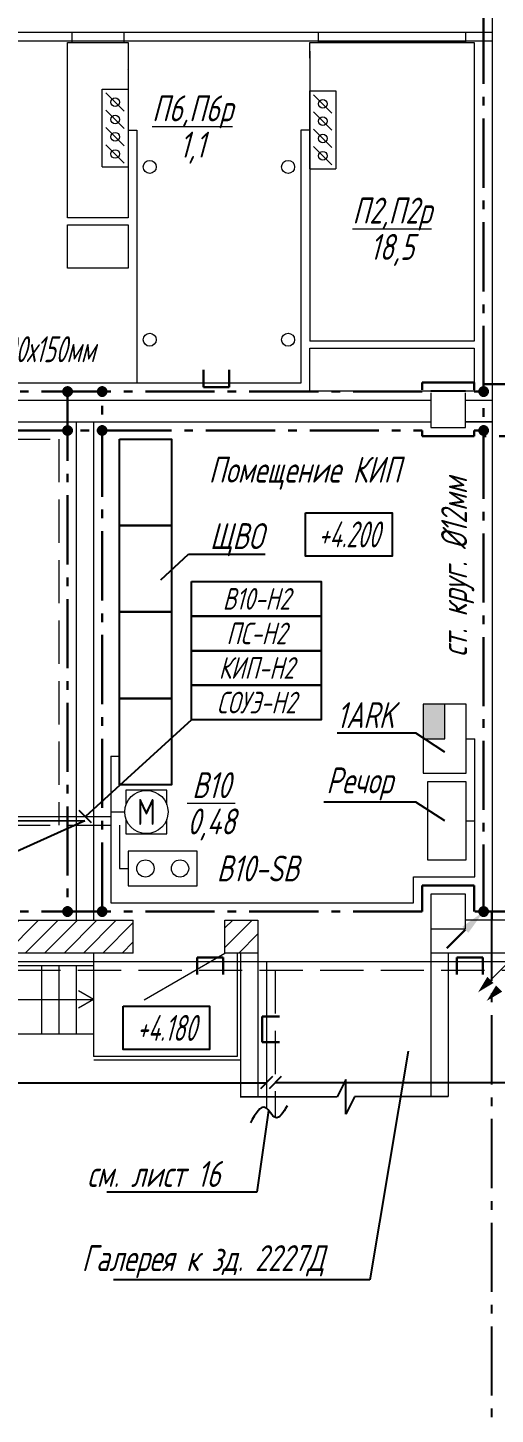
# Model space of a CAD drawing. Header units: millimetres. Extents: x -14296 to 10264, y -13087 to -5602.
# Drawn here: x -2532.1 to -2478, y -12866.1 to -12705.7 of the extents above; entities that cross this region are included whole.
import ezdxf
from ezdxf import colors
from ezdxf.entities.mleader import LeaderData, LeaderLine
from ezdxf.math import Vec2, Vec3

# ---------------------------------------------------------------- set-up
doc = ezdxf.new("R2010")
doc.units = ezdxf.units.MM
doc.linetypes.add('gost5', pattern=[7, 5, -2, 0])
doc.linetypes.add('gost6', pattern=[12, 8, -1.5, 1, -1.5])
for name, color, linetype, lineweight in [('Датчики (Вновь)', 2, 'Continuous', 15), ('Заземление (Сущ)', 6, 'gost6', 25), ('КаБель контрольный (Вновь)', 142, 'gost5', 15), ('КаБель силовой (Вновь)', 1, 'Continuous', 15), ('Линия выноска', 137, 'Continuous', 25), ('Осевая', 4, 'gost6', 25), ('Рамка тонкая', 5, 'Continuous', 25), ('Строительный', 251, 'Continuous', 13), ('Текст', 7, 'Continuous', 20), ('Технологическое', 156, 'Continuous', 18), ('Щиты пульты (Вновь)', 5, 'Continuous', 15), ('Эл. аппараты (Вновь)', 93, 'Continuous', 15), ('ЭлектрооБорудование (Вновь)', 160, 'Continuous', 15)]:
    doc.layers.add(name, color=color, linetype=linetype, lineweight=lineweight)
doc.styles.add('Simplex', font='simplex.shx', dxfattribs={"width": 0.7, "oblique": 15})
doc.linetypes.add('ограждение1', pattern='A,0.25,-0.1,[133,ltypeshp.shx,S=0.1,R=0,X=-0.1,Y=0],-0.1,1', length=1.45)

# ---------------------------------------------------------------- blocks, each defined once
blk = doc.blocks.new('_None')
blk = doc.blocks.new('A$C218E5FD8')
at = {"layer": 'Заземление (Сущ)', "lineweight": 30}
blk.add_hatch(color=256, dxfattribs=at).paths.add_polyline_path([(4.74, 4.24, 1), (3.74, 4.24, 1)])
blk.add_line((2.12, 2.12), (0, 0), dxfattribs=at)
blk.add_circle((4.24, 4.24), 0.5, dxfattribs=at)
blk.add_solid([(2.47, 1.77), (1.77, 2.47), (4.24, 4.24)], dxfattribs=at)
blk = doc.blocks.new('A$C2C4D244A')
at = {"layer": 'Эл. аппараты (Вновь)'}
for p, q in [((4, 8), (0, 8)), ((0, 8), (0, 0)), ((4, 0), (4, 8)), ((0, 0), (4, 0))]:
    blk.add_line(p, q, dxfattribs=at)
for centre in [(2, 6), (2, 2)]:
    blk.add_circle(centre, 1, dxfattribs=at)
blk = doc.blocks.new('_DotBlank')
at = {"color": 0, "linetype": 'ByBlock', "lineweight": -2}
blk.add_line((-0.5, 0), (-1, 0), dxfattribs=at)
blk.add_circle((0, 0), 0.5, dxfattribs=at)

msp = doc.modelspace()

# ---------------------------------------------------------------- hatches: boundary and pattern name
at = {"layer": 'Датчики (Вновь)'}
msp.add_hatch(color=256, dxfattribs=at).paths.add_polyline_path([(-2486.35744, -12787.97393), (-2483.85744, -12787.97393), (-2483.85744, -12783.97393), (-2486.35744, -12783.97393)])
at = {"layer": 'Заземление (Сущ)', "lineweight": 30}
for points in [[(-2526.95744, -12747.81321, 1), (-2527.95744, -12747.81321, 1)], [(-2522.95744, -12747.81321, 1), (-2523.95744, -12747.81321, 1)], [(-2478.85744, -12747.81321, 1), (-2479.85744, -12747.81321, 1)], [(-2526.95744, -12752.31321, 1), (-2527.95744, -12752.31321, 1)], [(-2522.95744, -12752.31321, 1), (-2523.95744, -12752.31321, 1)], [(-2478.85744, -12752.31321, 1), (-2479.85744, -12752.31321, 1)], [(-2526.95744, -12807.97393, 1), (-2527.95744, -12807.97393, 1)], [(-2522.95744, -12807.97393, 1), (-2523.95744, -12807.97393, 1)], [(-2478.85744, -12807.97393, 1), (-2479.85744, -12807.97393, 1)]]:
    msp.add_hatch(color=256, dxfattribs=at).paths.add_polyline_path(points)
at = {"layer": 'Строительный'}
h = msp.add_hatch(dxfattribs=at)
h.set_pattern_fill('ANSI31', color=256, scale=0.5)
h.set_pattern_definition([(45, (-5585.6675, -13627.7531), (-1.122532, 1.122532), [])])
h.paths.add_polyline_path([(-2519.85744, -12812.77393), (-2519.85744, -12808.97393), (-2536.45744, -12808.97393), (-2536.45744, -12809.97393), (-2538.45744, -12809.97393), (-2538.45744, -12812.77393)])
h.paths.add_polyline_path([(-2505.45744, -12812.77393), (-2505.45744, -12808.97393), (-2509.25744, -12808.97393), (-2509.25744, -12812.77393)])

# ---------------------------------------------------------------- linework, layer by layer
at = {"color": 7}
msp.add_line((-2481.45744, -12747.77393), (-2485.45744, -12747.77393), dxfattribs=at)
msp.add_line((-2481.45744, -12747.77393), (-2485.45744, -12747.77393), dxfattribs=at)
msp.add_spline([(-2502.08538, -12830.46982), (-2503.42588, -12831.81032), (-2504.56568, -12830.67051), (-2506.31577, -12832.4206)], degree=3)
at = {"layer": 'Датчики (Вновь)'}
for p, q in [((-2481.35744, -12783.97393), (-2486.35744, -12783.97393)), ((-2486.35744, -12783.97393), (-2486.35744, -12791.97393)), ((-2483.85744, -12787.97393), (-2483.85744, -12783.97393)), ((-2481.35744, -12791.97393), (-2481.35744, -12783.97393)), ((-2486.35744, -12787.97393), (-2483.85744, -12787.97393)), ((-2486.35744, -12791.97393), (-2481.35744, -12791.97393))]:
    msp.add_line(p, q, dxfattribs=at)
at = {"layer": 'Заземление (Сущ)', "lineweight": 30}
for p, q in [((-2479.35744, -12692.22393), (-2479.35744, -12807.97393)), ((-2480.45744, -12746.77393), (-2486.45744, -12746.77393)), ((-2486.45744, -12746.77393), (-2486.45744, -12747.61321)), ((-2480.45744, -12747.61321), (-2480.45744, -12746.77393)), ((-2479.35744, -12746.97393), (-2469.55744, -12746.97393)), ((-2486.45744, -12747.81321), (-2535.45744, -12747.81321)), ((-2527.45744, -12747.81321), (-2527.45744, -12807.97393)), ((-2523.45744, -12807.97393), (-2523.45744, -12747.81321)), ((-2480.45744, -12747.81321), (-2479.35744, -12747.81321)), ((-2535.45744, -12752.31321), (-2486.45744, -12752.31321)), ((-2486.45744, -12752.99014), (-2486.45744, -12752.31321)), ((-2480.45744, -12752.99014), (-2486.45744, -12752.99014)), ((-2480.45744, -12752.99014), (-2480.45744, -12752.31321)), ((-2480.45744, -12752.31321), (-2479.35744, -12752.31321)), ((-2469.55744, -12752.97393), (-2479.35744, -12752.97393)), ((-2480.45744, -12804.97393), (-2486.45744, -12804.97393)), ((-2486.45744, -12804.97393), (-2486.45744, -12807.97393)), ((-2480.45744, -12807.97393), (-2480.45744, -12804.97393)), ((-2486.45744, -12807.97393), (-2535.45744, -12807.97393)), ((-2472.35744, -12807.97393), (-2480.45744, -12807.97393))]:
    msp.add_line(p, q, dxfattribs=at)
for centre in [(-2527.45744, -12747.81321), (-2523.45744, -12747.81321), (-2479.35744, -12747.81321), (-2527.45744, -12752.31321), (-2523.45744, -12752.31321), (-2479.35744, -12752.31321), (-2527.45744, -12807.97393), (-2523.45744, -12807.97393), (-2479.35744, -12807.97393)]:
    msp.add_circle(centre, 0.5, dxfattribs=at)
at = {"layer": 'КаБель контрольный (Вновь)'}
for p, q in [((-2534.45744, -12753.31321), (-2528.45744, -12753.31321)), ((-2528.45744, -12753.31321), (-2528.45744, -12797.99014)), ((-2534.45744, -12797.99014), (-2521.45744, -12797.99014)), ((-2521.45744, -12797.99014), (-2521.45744, -12802.99014)), ((-2521.45744, -12802.99014), (-2520.45744, -12802.99014)), ((-2603.25744, -12814.77393), (-1985.65744, -12814.77393)), ((-2503.45744, -12814.77393), (-2503.45744, -12831.79761))]:
    msp.add_line(p, q, dxfattribs=at)
at = {"layer": 'КаБель контрольный (Вновь)', "linetype": 'ByBlock'}
msp.add_solid([(-2477.2252, -12817.24881), (-2477.93231, -12816.5417), (-2478.99297, -12818.30947)], dxfattribs=at)
at = {"layer": 'КаБель силовой (Вновь)'}
for p, q in [((-2523.45744, -12712.82393), (-2520.45744, -12712.82393)), ((-2523.45744, -12721.82393), (-2523.45744, -12712.82393)), ((-2520.89678, -12715.38459), (-2523.0181, -12713.26327)), ((-2520.45744, -12712.82393), (-2520.45744, -12721.82393)), ((-2499.45744, -12713.02393), (-2496.45744, -12713.02393)), ((-2499.45744, -12722.02393), (-2499.45744, -12713.02393)), ((-2496.89678, -12715.58459), (-2499.0181, -12713.46327)), ((-2496.45744, -12713.02393), (-2496.45744, -12722.02393)), ((-2520.89678, -12717.38459), (-2523.0181, -12715.26327)), ((-2496.89678, -12717.58459), (-2499.0181, -12715.46327)), ((-2520.89678, -12719.38459), (-2523.0181, -12717.26327)), ((-2520.45744, -12717.57393), (-2519.45744, -12717.57393)), ((-2519.45744, -12717.57393), (-2519.45744, -12746.81321)), ((-2500.45744, -12746.81321), (-2500.45744, -12717.52393)), ((-2500.45744, -12717.52393), (-2499.45744, -12717.52393)), ((-2496.89678, -12719.58459), (-2499.0181, -12717.46327)), ((-2520.89678, -12721.38459), (-2523.0181, -12719.26327)), ((-2496.89678, -12721.58459), (-2499.0181, -12719.46327)), ((-2523.45744, -12721.82393), (-2520.45902, -12721.82393)), ((-2499.45744, -12722.02393), (-2496.45902, -12722.02393)), ((-2534.45744, -12746.81321), (-2500.45744, -12746.81321)), ((-2481.35744, -12787.97393), (-2480.35744, -12787.97393)), ((-2480.35744, -12803.97393), (-2480.35744, -12787.97393)), ((-2522.45744, -12789.99014), (-2521.45744, -12789.99014)), ((-2522.45744, -12789.99014), (-2522.45744, -12806.97393)), ((-2534.45744, -12796.99014), (-2522.45744, -12796.99014)), ((-2522.45744, -12796.4497), (-2520.84255, -12796.4497)), ((-2481.35744, -12797.47393), (-2480.35744, -12797.47393)), ((-2487.45744, -12806.97393), (-2487.45744, -12803.97393)), ((-2487.45744, -12803.97393), (-2480.35744, -12803.97393)), ((-2522.45744, -12806.97393), (-2487.45744, -12806.97393)), ((-1986.65744, -12813.77393), (-2602.25744, -12813.77393)), ((-2504.45744, -12813.77393), (-2504.45744, -12830.74576)), ((-2478.57876, -12815.89525), (-2476.45744, -12813.77393))]:
    msp.add_line(p, q, dxfattribs=at)
for centre, radius in [((-2521.95744, -12714.32393), 0.5), ((-2497.95744, -12714.52393), 0.5), ((-2521.95744, -12716.32393), 0.5), ((-2497.95744, -12716.52393), 0.5), ((-2521.95744, -12718.32393), 0.5), ((-2497.95744, -12718.52393), 0.5), ((-2521.95744, -12720.32393), 0.5), ((-2497.95744, -12720.52393), 0.5), ((-2517.95744, -12721.81321), 0.75), ((-2501.95744, -12721.81321), 0.75), ((-2517.95744, -12741.81321), 0.75), ((-2501.95744, -12741.81321), 0.75)]:
    msp.add_circle(centre, radius, dxfattribs=at)
msp.add_solid([(-2478.2252, -12816.24881), (-2478.93231, -12815.5417), (-2479.99297, -12817.30947)], dxfattribs=at)
at = {"layer": 'Линия выноска'}
for p, q in [((-2513.1248, -12785.79457), (-2525.40232, -12796.99014)), ((-2524.69522, -12797.69725), (-2526.10943, -12796.28304)), ((-2503.75033, -12827.06683), (-2505.16454, -12828.48104)), ((-2502.75033, -12827.06683), (-2504.16454, -12828.48104)), ((-2533.45744, -12827.77393), (-2504.45744, -12827.77393)), ((-2469.45744, -12827.77393), (-2503.45744, -12827.77393))]:
    msp.add_line(p, q, dxfattribs=at)
at = {"layer": 'Осевая'}
msp.add_line((-2478.45744, -12807.97393), (-2478.45744, -12886.97393), dxfattribs=at)
at = {"layer": 'Рамка тонкая', "lineweight": 30}
for p, q in [((-2511.75744, -12745.31321), (-2511.75744, -12747.31321)), ((-2508.75744, -12747.31321), (-2508.75744, -12745.31321)), ((-2511.75744, -12747.31321), (-2508.75744, -12747.31321)), ((-2509.45744, -12813.27393), (-2512.45744, -12813.27393)), ((-2512.45744, -12813.27393), (-2512.45744, -12815.27393)), ((-2509.45744, -12815.27393), (-2509.45744, -12813.27393)), ((-2479.45744, -12813.27393), (-2482.45744, -12813.27393)), ((-2482.45744, -12813.27393), (-2482.45744, -12815.27393)), ((-2479.45744, -12815.27393), (-2479.45744, -12813.27393)), ((-2502.95744, -12820.10477), (-2504.95744, -12820.10477)), ((-2504.95744, -12820.10477), (-2504.95744, -12823.10477)), ((-2504.95744, -12823.10477), (-2502.95744, -12823.10477))]:
    msp.add_line(p, q, dxfattribs=at)
at = {"layer": 'Рамка тонкая'}
for p, q in [((-2495.29263, -12827.40193), (-2496.28141, -12829.4075)), ((-2495.27022, -12831.40187), (-2495.29263, -12827.40193)), ((-2496.28141, -12829.4075), (-2507.45744, -12829.44592)), ((-2494.28144, -12829.3963), (-2495.27022, -12831.40187)), ((-2483.45744, -12829.36565), (-2494.28144, -12829.3963))]:
    msp.add_line(p, q, dxfattribs=at)
for points in [[(-2499.9411, -12761.83874), (-2489.9411, -12761.83874), (-2489.9411, -12766.83874), (-2499.9411, -12766.83874)], [(-2513.1248, -12769.79457), (-2498.1248, -12769.79457), (-2498.1248, -12773.79457), (-2513.1248, -12773.79457)], [(-2513.1248, -12773.79457), (-2498.1248, -12773.79457), (-2498.1248, -12777.79457), (-2513.1248, -12777.79457)], [(-2513.1248, -12777.79457), (-2498.1248, -12777.79457), (-2498.1248, -12781.79457), (-2513.1248, -12781.79457)], [(-2513.1248, -12781.79457), (-2498.1248, -12781.79457), (-2498.1248, -12785.79457), (-2513.1248, -12785.79457)], [(-2521.03436, -12818.93788), (-2511.03436, -12818.93788), (-2511.03436, -12823.93788), (-2521.03436, -12823.93788)]]:
    msp.add_lwpolyline(points, close=True, dxfattribs=at)
at = {"layer": 'Строительный'}
for p, q in [((-2478.35744, -12627.17393), (-2478.35744, -12808.97393)), ((-2536.45744, -12748.81321), (-2485.45744, -12748.81321)), ((-2536.45744, -12748.81321), (-2485.45744, -12748.81321)), ((-2481.45744, -12747.77393), (-2485.45744, -12747.77393)), ((-2481.45744, -12747.77393), (-2485.45744, -12747.77393)), ((-2485.45744, -12747.97393), (-2485.45744, -12751.97393)), ((-2485.45744, -12747.97393), (-2485.45744, -12751.97393)), ((-2481.45744, -12751.97393), (-2481.45744, -12747.97393)), ((-2481.45744, -12751.97393), (-2481.45744, -12747.97393)), ((-2481.45744, -12748.81321), (-2478.35744, -12748.81321)), ((-2481.45744, -12748.81321), (-2478.35744, -12748.81321)), ((-2536.45744, -12751.31321), (-2485.45744, -12751.31321)), ((-2526.45744, -12751.31321), (-2526.45744, -12808.97393)), ((-2524.45744, -12751.31321), (-2524.45744, -12808.97393)), ((-2485.45744, -12751.97393), (-2481.45744, -12751.97393)), ((-2485.45744, -12751.97393), (-2481.45744, -12751.97393)), ((-2481.45744, -12751.31321), (-2478.35744, -12751.31321)), ((-2478.35744, -12751.31321), (-2481.45744, -12751.31321)), ((-2518.60494, -12818.17072), (-2509.25744, -12812.77393))]:
    msp.add_line(p, q, dxfattribs=at)
at = {"layer": 'Строительный', "ltscale": 100}
for p, q in [((-2552.57836, -12706.22393), (-2478.45744, -12706.22393)), ((-2553.57836, -12707.22393), (-2478.45744, -12707.22393)), ((-2481.45744, -12805.97393), (-2485.45744, -12805.97393)), ((-2485.45744, -12805.97393), (-2485.45744, -12809.97393)), ((-2481.45744, -12809.97393), (-2481.45744, -12805.97393)), ((-2536.45744, -12808.97393), (-2519.85744, -12808.97393)), ((-2519.85744, -12812.77393), (-2519.85744, -12808.97393)), ((-2509.25744, -12808.97393), (-2505.45744, -12808.97393)), ((-2509.25744, -12812.77393), (-2509.25744, -12808.97393)), ((-2505.45744, -12808.97393), (-2505.45744, -12829.43905)), ((-2471.35744, -12808.97393), (-2481.45744, -12808.97393)), ((-2485.45744, -12809.97393), (-2481.45744, -12809.97393)), ((-2485.45744, -12809.97393), (-2485.45744, -12829.37132)), ((-2519.85744, -12812.77393), (-2601.25744, -12812.77393)), ((-2505.45744, -12812.77393), (-2509.25744, -12812.77393)), ((-2507.85744, -12812.77393), (-2507.85744, -12824.75063)), ((-2507.45744, -12812.77393), (-2507.45744, -12825.15063)), ((-2507.45744, -12812.77393), (-2507.45744, -12829.44592)), ((-2464.8112, -12812.77393), (-2485.45744, -12812.77393)), ((-2483.46056, -12812.77393), (-2483.47421, -12829.3657))]:
    msp.add_line(p, q, dxfattribs=at)
at = {"layer": 'Строительный', "ltscale": 0.3}
for p, q in [((-2524.45744, -12812.77393), (-2524.45744, -12824.75063)), ((-2566.45744, -12814.20835), (-2524.45744, -12814.20835)), ((-2530.45744, -12814.20835), (-2530.45744, -12822.10828)), ((-2528.45744, -12814.20835), (-2528.45744, -12822.10828)), ((-2526.45744, -12814.20835), (-2526.45744, -12822.10828)), ((-2524.45744, -12818.15831), (-2526.18949, -12817.15831)), ((-2565.85744, -12818.15831), (-2524.45744, -12818.15831)), ((-2524.45744, -12818.15831), (-2526.18949, -12819.15831)), ((-2566.45744, -12822.10828), (-2524.45744, -12822.10828)), ((-2507.85744, -12824.75063), (-2524.45744, -12824.75063))]:
    msp.add_line(p, q, dxfattribs=at)
at = {"layer": 'Строительный', "linetype": 'ограждение1', "ltscale": 3}
msp.add_line((-2507.45744, -12825.15063), (-2524.43814, -12825.15063), dxfattribs=at)
at = {"layer": 'Технологическое', "color": 128, "ltscale": 10}
for p, q in [((-2526.95744, -12706.22393), (-2526.95744, -12707.42393)), ((-2526.95744, -12706.22393), (-2520.95744, -12706.22393)), ((-2520.95744, -12706.22393), (-2520.95744, -12707.42393)), ((-2498.45744, -12706.22393), (-2481.45744, -12706.22393)), ((-2498.45744, -12707.42393), (-2498.45744, -12706.22393)), ((-2481.45744, -12706.22393), (-2481.45744, -12707.42393)), ((-2527.45744, -12707.42393), (-2520.45744, -12707.42393)), ((-2527.45744, -12727.72393), (-2527.45744, -12707.42393)), ((-2520.45744, -12707.42393), (-2520.45744, -12727.72393)), ((-2499.45744, -12707.42393), (-2480.45744, -12707.42393)), ((-2499.45744, -12709.21769), (-2499.45744, -12707.42393)), ((-2499.45744, -12708.42393), (-2499.45744, -12741.97393)), ((-2481.45744, -12707.42393), (-2498.45744, -12707.42393)), ((-2480.45744, -12707.42393), (-2480.45744, -12709.21769)), ((-2480.45744, -12708.42393), (-2480.45744, -12741.97393)), ((-2527.45744, -12710.62393), (-2527.45744, -12708.82393)), ((-2520.45744, -12708.82393), (-2520.45744, -12710.62393)), ((-2527.45744, -12714.22393), (-2527.45744, -12712.82393)), ((-2480.45744, -12713.02393), (-2480.45744, -12716.17393)), ((-2480.45744, -12716.17393), (-2480.45744, -12717.96769)), ((-2520.45744, -12727.72393), (-2527.45744, -12727.72393)), ((-2527.45744, -12733.52393), (-2527.45744, -12728.52393)), ((-2527.45744, -12728.52393), (-2520.45744, -12728.52393)), ((-2520.45744, -12728.52393), (-2520.45744, -12733.52393)), ((-2520.45744, -12733.52393), (-2527.45744, -12733.52393)), ((-2480.45744, -12741.97393), (-2499.45744, -12741.97393)), ((-2499.45744, -12742.77393), (-2480.45744, -12742.77393)), ((-2499.45744, -12747.77393), (-2499.45744, -12742.77393)), ((-2480.45744, -12742.77393), (-2480.45744, -12747.77393)), ((-2480.45744, -12747.77393), (-2499.45744, -12747.77393))]:
    msp.add_line(p, q, dxfattribs=at)
at = {"layer": 'Технологическое', "color": 128, "ltscale": 0.2}
msp.add_line((-2520.48716, -12710.62393), (-2520.45744, -12710.59421), dxfattribs=at)
at = {"layer": 'Технологическое', "color": 128}
for p, q in [((-2515.97981, -12793.92195), (-2520.70529, -12793.92195)), ((-2520.70529, -12793.92195), (-2520.70529, -12795.63272)), ((-2515.97981, -12795.63272), (-2515.97981, -12793.92195)), ((-2520.70529, -12797.26668), (-2520.70529, -12798.97745)), ((-2515.97981, -12798.97745), (-2515.97981, -12797.26668)), ((-2520.70529, -12798.97745), (-2515.97981, -12798.97745))]:
    msp.add_line(p, q, dxfattribs=at)
at = {"layer": 'Щиты пульты (Вновь)'}
for p, q in [((-2481.35744, -12792.97393), (-2485.85744, -12792.97393)), ((-2485.85744, -12792.97393), (-2485.85744, -12801.97393)), ((-2481.35744, -12801.97393), (-2481.35744, -12792.97393)), ((-2485.85744, -12801.97393), (-2481.35744, -12801.97393))]:
    msp.add_line(p, q, dxfattribs=at)
at = {"layer": 'Щиты пульты (Вновь)', "color": 4, "lineweight": -2}
for points in [[(-2521.45744, -12753.31321), (-2515.45744, -12753.31321), (-2515.45744, -12763.31321), (-2521.45744, -12763.31321)], [(-2521.45744, -12763.31321), (-2515.45744, -12763.31321), (-2515.45744, -12773.31321), (-2521.45744, -12773.31321)], [(-2521.45744, -12773.31321), (-2515.45744, -12773.31321), (-2515.45744, -12783.31321), (-2521.45744, -12783.31321)], [(-2521.45744, -12783.31321), (-2515.45744, -12783.31321), (-2515.45744, -12793.31321), (-2521.45744, -12793.31321)]]:
    msp.add_lwpolyline(points, close=True, dxfattribs=at)
at = {"layer": 'ЭлектрооБорудование (Вновь)'}
msp.add_circle((-2518.34255, -12796.4497), 2.5, dxfattribs=at)

# ---------------------------------------------------------------- block references
at = {"layer": 'Строительный'}
msp.add_blockref('A$C218E5FD8', (-2483.60004, -12812.21657), dxfattribs=at)
at = {"layer": 'Эл. аппараты (Вновь)', "rotation": 90}
msp.add_blockref('A$C2C4D244A', (-2512.45743, -12804.99012), dxfattribs=at)

# ---------------------------------------------------------------- texts
at = {"layer": 'Текст', "attachment_point": 5, "style": 'Simplex'}
for s, insert, char_height, width in [('\\A1;\\SП6,П6р/1,1;', (-2513.03747, -12717.14517), 3, 4.9055162), ('\\A1;\\SП2,П2р/18,5;', (-2489.95744, -12728.97393), 3, 4.9055162), ('\\A1;{\\W0.6;в лотке 100х150мм}', (-2535.07705, -12742.91338), 3, 58.7087971), ('Помещение КИП', (-2500.05785, -12757.25814), 3, 29.3861195), ('{\\W0.6;+4.200}', (-2494.9411, -12764.33874), 3, 10), ('В10-Н2', (-2505.6248, -12771.79457), 2.5, 15), ('ПС-Н2', (-2505.6248, -12775.79457), 2.5, 15), ('{\\W0.7;КИП-Н2}', (-2505.6248, -12779.79457), 2.5, 15), ('СОУЭ-Н2', (-2505.6248, -12783.79457), 2.5, 15), ('\\A1;\\SВ10/0,48;', (-2510.84255, -12795.4497), 3, 4.9055162), ('{\\W0.6;+4.180}', (-2516.03436, -12821.43788), 3, 10)]:
    msp.add_mtext(s, dxfattribs=dict(at, insert=insert, char_height=char_height, width=width))
at = {"layer": 'Текст', "insert": (-2482.35744, -12768.13502), "char_height": 3, "width": 43.7026451, "attachment_point": 5, "rotation": 90, "style": 'Simplex'}
msp.add_mtext('{\\W0.7;ст. круг. %%C12мм}', dxfattribs=at)
at = {"layer": 'Текст', "lineweight": 20, "insert": (-2505.45744, -12802.99014), "char_height": 3, "width": 34.4372976, "attachment_point": 5, "style": 'Simplex'}
msp.add_mtext('В10-SB', dxfattribs=at)
at = {"layer": 'ЭлектрооБорудование (Вновь)', "insert": (-2518.34255, -12796.4497), "char_height": 3, "width": 6.7817159, "attachment_point": 5, "style": 'Simplex'}
msp.add_mtext('{\\Q0;М}', dxfattribs=at)

# ---------------------------------------------------------------- leaders
at = {"layer": 'Линия выноска'}
ml = msp.add_multileader_mtext('Standard', dxfattribs=at)
ml.set_content('ЩВО', color=2, style='Simplex')
ml.set_leader_properties()
ml.set_arrow_properties(name='NONE')
ml.build(insert=Vec2(0, 0))
ml.multileader.update_dxf_attribs({"text_left_attachment_type": 6, "text_right_attachment_type": 6, "dogleg_length": 0})
ctx = ml.context
ctx.base_point, ctx.char_height, ctx.plane_origin = Vec3(-2513.48469, -12766.61121), 3, Vec3(-2443.49672, -12799.94449)
ctx.left_attachment, ctx.right_attachment, ctx.text_align_type = 6, 6, 1
notes = []
notes.append((ctx, [(1, (1, 1, 0), (-2513.48469, -12766.61121), (1, 0), 0, [(1, [(-2516.69334, -12769.61121)], 0, [])])]))
ctx.mtext.insert, ctx.mtext.alignment, ctx.mtext.flow_direction = Vec3(-2507.92846, -12763.03978), 2, 5
ml = msp.add_multileader_mtext('Standard', dxfattribs=at)
ml.set_content('1ARK', color=2, style='Simplex')
ml.set_leader_properties()
ml.set_arrow_properties(name='NONE')
ml.build(insert=Vec2(0, 0))
ml.multileader.update_dxf_attribs({"text_left_attachment_type": 6, "text_right_attachment_type": 6, "dogleg_length": 0})
ctx = ml.context
ctx.base_point, ctx.char_height, ctx.plane_origin = Vec3(-2498.81123, -12787.3498), 3, Vec3(-2440.46868, -12820.68307)
ctx.left_attachment, ctx.right_attachment, ctx.text_align_type = 6, 6, 1
notes.append((ctx, [(0, (1, 1, 0), (-2487.20738, -12787.3498), (-1, 0), 0, [(1, [(-2483.85744, -12789.5194)], 0, [])])]))
ctx.mtext.insert, ctx.mtext.alignment, ctx.mtext.flow_direction = Vec3(-2493.00931, -12783.7498), 2, 5
ml = msp.add_multileader_mtext('Standard', dxfattribs=at)
ml.set_content('Речор', color=2, style='Simplex')
ml.set_leader_properties()
ml.set_arrow_properties(name='NONE')
ml.build(insert=Vec2(0, 0))
ml.multileader.update_dxf_attribs({"text_left_attachment_type": 6, "text_right_attachment_type": 6, "dogleg_length": 0})
ctx = ml.context
ctx.base_point, ctx.char_height, ctx.plane_origin = Vec3(-2500.22845, -12795.30433), 3, Vec3(-2440.46868, -12828.6376)
ctx.left_attachment, ctx.right_attachment, ctx.text_align_type = 6, 6, 1
notes.append((ctx, [(0, (1, 1, 0), (-2487.20738, -12795.30433), (-1, 0), 0, [(1, [(-2483.85744, -12797.47393)], 0, [])])]))
ctx.mtext.insert, ctx.mtext.alignment, ctx.mtext.flow_direction = Vec3(-2493.71791, -12791.30433), 2, 5
ml = msp.add_multileader_mtext('Standard', dxfattribs=at)
ml.set_content('Кабельные проходы\\P(типовая серия А7-92-13)', color=2, style='Simplex')
ml.set_leader_properties()
ml.set_arrow_properties(name='DOTBLANK')
ml.build(insert=Vec2(0, 0))
ml.multileader.update_dxf_attribs({"text_left_attachment_type": 6, "text_right_attachment_type": 6, "dogleg_length": 1, "arrow_head_size": 5})
ctx = ml.context
ctx.base_point, ctx.char_height, ctx.arrow_head_size, ctx.plane_origin = Vec3(-2652.99511, -12831.81453), 3, 5, Vec3(-2696.81365, -12640.53105)
ctx.left_attachment, ctx.right_attachment, ctx.text_align_type = 6, 6, 1
notes.append((ctx, [(0, (1, 1, 0), (-2602.15921, -12831.81453), (-1, 0), 1, [(1, [(-2599.35744, -12796.99014), (-2525.45744, -12797.49014)], 0, [])])]))
ctx.mtext.insert, ctx.mtext.alignment, ctx.mtext.flow_direction = Vec3(-2628.07716, -12827.81453), 2, 5
ml = msp.add_multileader_mtext('Standard', dxfattribs=at)
ml.set_content('{\\W0.7;Галерея к зд. 2227Д}', color=2, style='Simplex')
ml.set_leader_properties()
ml.set_arrow_properties(name='NONE')
ml.build(insert=Vec2(0, 0))
ml.multileader.update_dxf_attribs({"text_left_attachment_type": 6, "text_right_attachment_type": 6, "dogleg_length": 0})
ctx = ml.context
ctx.base_point, ctx.char_height, ctx.plane_origin = Vec3(-2531.10893, -12850.5713), 3, Vec3(-2334.65874, -12847.7581)
ctx.left_attachment, ctx.right_attachment, ctx.text_align_type = 6, 6, 1
notes.append((ctx, [(0, (1, 1, 0), (-2492.50508, -12850.5713), (-1, 0), 0, [(1, [(-2488.09712, -12824.1374)], 0, [])])]))
ctx.mtext.insert, ctx.mtext.alignment, ctx.mtext.flow_direction = Vec3(-2511.80701, -12846.5713), 2, 5
ml = msp.add_multileader_mtext('Standard', dxfattribs=at)
ml.set_content('{\\C1;см. лист 16}', color=2, style='Simplex')
ml.set_leader_properties()
ml.set_arrow_properties(name='NONE')
ml.build(insert=Vec2(0, 0))
ml.multileader.update_dxf_attribs({"text_left_attachment_type": 6, "text_right_attachment_type": 6, "dogleg_length": 0})
ctx = ml.context
ctx.base_point, ctx.char_height, ctx.plane_origin = Vec3(-2529.435, -12840.4358), 3, Vec3(-2502.891, -12796.61218)
ctx.left_attachment, ctx.right_attachment, ctx.text_align_type = 6, 6, 1
notes.append((ctx, [(0, (1, 1, 0), (-2505.56082, -12840.4358), (-1, 0), 0, [(1, [(-2504.21611, -12830.99409)], 0, [])])]))
ctx.mtext.insert, ctx.mtext.alignment, ctx.mtext.line_spacing_factor, ctx.mtext.flow_direction = Vec3(-2517.49791, -12836.8358), 2, 0.685714, 5
for ctx, leaders in notes:
    for number, flags, end, landing, length, lines in leaders:
        leader = LeaderData()
        leader.index, (leader.has_last_leader_line, leader.has_dogleg_vector, leader.attachment_direction) = number, flags
        leader.last_leader_point, leader.dogleg_vector, leader.dogleg_length = Vec3(end), Vec3(landing), length
        for number, points, colour, breaks in lines:
            line = LeaderLine()
            line.index, line.vertices, line.color, line.breaks = number, Vec3.list(points), colors.encode_raw_color(colour), breaks
            leader.lines.append(line)
        ctx.leaders.append(leader)

doc.saveas('drawing.dxf')
